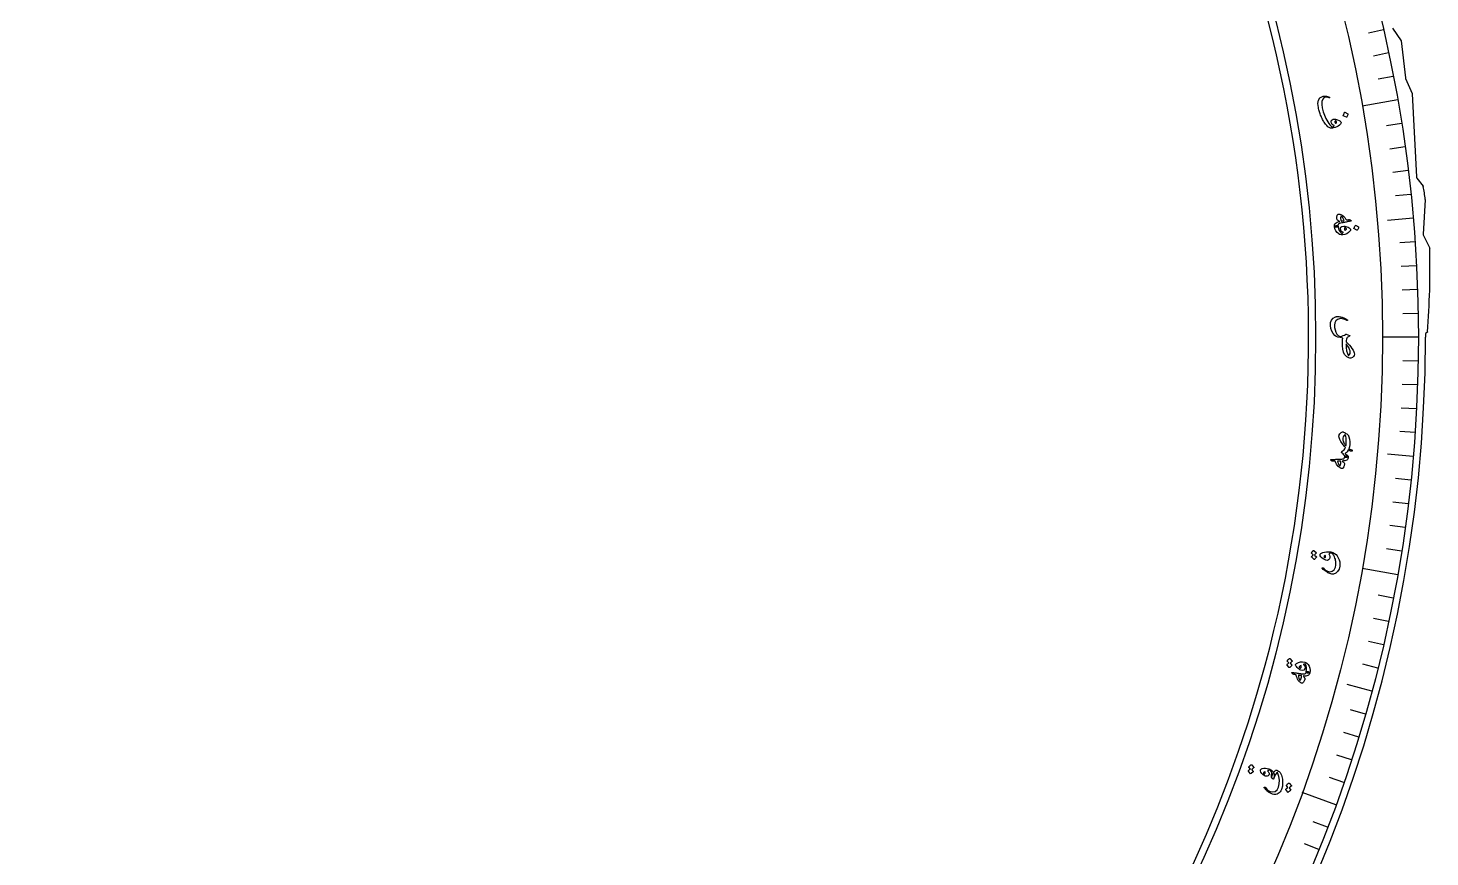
# Model space of a CAD drawing. Header units: millimetres. Extents: x -81 to 81, y -80 to 113.
# Drawn here: x -1.4 to 80.8, y -30.4 to 18.1 of the extents above; entities that cross this region are included whole.
import ezdxf

# ---------------------------------------------------------------- set-up
doc = ezdxf.new("R2010")
doc.units = ezdxf.units.MM
for name, color, linetype in [('CUT_INNER', 6, 'Continuous'), ('CUT_OUTER', 1, 'Continuous'), ('ENGRAVE', 7, 'Continuous'), ('ENGRAVE_FINE', 8, 'Continuous'), ('TEXT', 5, 'Continuous')]:
    doc.layers.add(name, color=color, linetype=linetype)

msp = doc.modelspace()

# ---------------------------------------------------------------- linework, layer by layer
at = {"layer": 'CUT_INNER'}
for centre, radius, start, end in [((0, -0.0002), 73.6574, 92.270063, 344.882979), ((0.0005, 0.0001), 73.657, 344.882642, 87.730351)]:
    msp.add_arc(centre, radius, start, end, dxfattribs=at)
at = {"layer": 'CUT_OUTER'}
for points in [[(78.5746, 18.1127), (79.0692, 17.3708), (79.071, 17.3678), (79.0715, 17.3644), (79.327, 15.1926)], [(79.3381, 15.151), (79.7162, 14.2692), (79.7174, 14.2662), (79.7177, 14.2629), (79.9735, 9.4005)], [(80.0034, 9.3184), (80.3618, 8.841), (80.3638, 8.838)], [(80.4925, 8.0629), (80.4925, 8.0586), (80.3665, 6.0351)], [(80.382, 5.9587), (80.7495, 5.2229), (80.751, 5.2196)], [(80.6222, 0.3084), (80.6194, 0.3063), (80.4993, 0.2264), (80.5, 0)]]:
    msp.add_lwpolyline(points, dxfattribs=at)
for centre, radius, start, end in [((79.476, 15.2102), 0.15, 186.708619, 203.210894), ((80.1233, 9.4084), 0.15, 183.011802, 216.898446), ((72.4004, 7.1174), 8.1472, 6.664224, 12.192394), ((80.5162, 6.0258), 0.15, 176.436162, 206.541247), ((30.5915, 4.0776), 50.1725, 355.691559, 1.304174), ((0, 0), 80.5, 180, 0)]:
    msp.add_arc(centre, radius, start, end, dxfattribs=at)
at = {"layer": 'ENGRAVE'}
for points in [[(78.8727, 13.9074), (76.7972, 13.5414)], [(79.7847, 6.9803), (78.2851, 6.8491)], [(80.0894, 0), (77.982, 0)], [(79.7847, -6.9803), (78.2851, -6.8491)], [(78.8727, -13.9074), (76.7972, -13.5414)], [(77.3605, -20.7287), (75.9064, -20.3391)], [(75.2595, -27.3922), (73.2791, -26.6714)]]:
    msp.add_lwpolyline(points, dxfattribs=at)
for radius in [80.0894, 77.982, 74.068]:
    msp.add_circle((0, 0), radius, dxfattribs=at)
at = {"layer": 'ENGRAVE_FINE'}
for points in [[(78.0368, 18.0162), (77.1567, 17.813)], [(78.3393, 16.6515), (77.4558, 16.4637)], [(78.618, 15.2818), (77.7314, 15.1094)], [(79.1034, 12.5288), (78.2113, 12.3875)], [(79.31, 11.1463), (78.4156, 11.0206)], [(79.4925, 9.7604), (78.596, 9.6504)], [(79.6507, 8.3716), (78.7524, 8.2772)], [(79.8944, 5.5868), (78.9933, 5.5238)], [(79.9797, 4.1916), (79.0777, 4.1443)], [(80.0407, 2.7951), (79.138, 2.7636)], [(80.0773, 1.3978), (79.1742, 1.382)], [(80.0773, -1.3978), (79.1742, -1.382)], [(80.0407, -2.7951), (79.138, -2.7636)], [(79.9797, -4.1916), (79.0777, -4.1443)], [(79.8944, -5.5868), (78.9933, -5.5238)], [(79.6507, -8.3716), (78.7524, -8.2772)], [(79.4925, -9.7604), (78.596, -9.6504)], [(79.31, -11.1463), (78.4156, -11.0206)], [(79.1034, -12.5288), (78.2113, -12.3875)], [(78.618, -15.2818), (77.7314, -15.1094)], [(78.3393, -16.6515), (77.4558, -16.4637)], [(78.0368, -18.0162), (77.1567, -17.813)], [(77.7105, -19.3754), (76.8341, -19.1569)], [(76.9869, -22.0756), (76.1187, -21.8267)], [(76.5899, -23.4159), (75.7262, -23.1518)], [(76.1696, -24.749), (75.3106, -24.4699)], [(75.7261, -26.0746), (74.8721, -25.7805)], [(74.7699, -28.7015), (73.9267, -28.3778)], [(74.2576, -30.002), (73.4202, -29.6637)]]:
    msp.add_lwpolyline(points, dxfattribs=at)
at = {"layer": 'TEXT'}
for points in [[(75.5439, 12.6177), (75.5546, 12.5736), (75.5449, 12.5263), (75.5148, 12.476), (75.4644, 12.4227), (75.3959, 12.3714), (75.3113, 12.3269), (75.2108, 12.2894), (75.0943, 12.2588), (75.0516, 12.2506), (75.0113, 12.247), (74.9733, 12.2481), (74.9377, 12.2538), (74.8639, 12.2825), (74.7899, 12.331), (74.7157, 12.3994), (74.6412, 12.4875), (74.605, 12.5381), (74.5699, 12.5907), (74.5361, 12.6454), (74.5034, 12.702), (74.4719, 12.7608), (74.4414, 12.8219), (74.4121, 12.8853), (74.384, 12.951), (74.3573, 13.0172), (74.3327, 13.0821), (74.3101, 13.1459), (74.2895, 13.2084), (74.2711, 13.2698), (74.2549, 13.3304), (74.2409, 13.3901), (74.2292, 13.4489), (74.2043, 13.6985), (74.2353, 13.8912), (74.3227, 14.0273), (74.4668, 14.1067), (74.5022, 14.115), (74.5432, 14.1206), (74.5899, 14.1236), (74.6423, 14.1239), (74.7007, 14.1193), (74.7586, 14.1086), (74.8159, 14.0917), (74.8726, 14.0686), (74.8794, 14.0648), (74.8846, 14.0599), (74.8883, 14.0538), (74.8905, 14.0466), (74.8909, 14.0394), (74.889, 14.0331), (74.885, 14.0279), (74.8788, 14.0237), (74.8715, 14.0209), (74.8646, 14.0199), (74.8579, 14.0207), (74.8514, 14.0232), (74.7226, 14.061), (74.6184, 14.0621), (74.5389, 14.0265), (74.484, 13.9544), (74.4397, 13.8099), (74.4294, 13.6375), (74.453, 13.4368), (74.5103, 13.2077), (74.543, 13.1085), (74.5805, 13.01), (74.6229, 12.9121), (74.6702, 12.8148), (74.7224, 12.7183), (74.7795, 12.6227), (74.8413, 12.5279), (74.9081, 12.4339), (74.9483, 12.3846), (74.9889, 12.349), (75.0297, 12.3271), (75.0708, 12.319), (75.0962, 12.3312), (75.1186, 12.3475), (75.1381, 12.3678), (75.1546, 12.3923), (75.1551, 12.395), (75.1531, 12.3978), (75.1485, 12.4008), (75.1413, 12.4039), (75.0846, 12.4274), (75.04, 12.4569), (75.0076, 12.4924), (74.9873, 12.5339), (74.9728, 12.6136), (74.9857, 12.6789), (75.0261, 12.7301), (75.0941, 12.7672), (75.1578, 12.7776), (75.2393, 12.7695), (75.3384, 12.7427), (75.4553, 12.6973), (75.4848, 12.6817), (75.5095, 12.6632), (75.5292, 12.6419), (75.5439, 12.6177)], [(75.9514, 13.0962), (75.9547, 13.0939), (75.957, 13.0902), (75.9584, 13.0852), (75.959, 13.0789), (75.949, 13.0321), (75.9347, 12.9872), (75.9161, 12.9442), (75.8931, 12.903), (75.8893, 12.8988), (75.8851, 12.8965), (75.8806, 12.8961), (75.8757, 12.8978), (75.689, 12.9747), (75.6843, 12.9779), (75.6825, 12.9828), (75.6835, 12.9893), (75.6874, 12.9975), (75.6908, 13.0046), (75.6957, 13.0157), (75.7022, 13.0308), (75.7103, 13.05), (75.72, 13.0735), (75.7311, 13.1016), (75.7438, 13.1343), (75.7578, 13.1716), (75.7604, 13.1767), (75.7633, 13.1795), (75.7666, 13.1801), (75.7704, 13.1785)], [(75.2349, 12.5409), (75.2463, 12.5343), (75.2567, 12.5336), (75.2661, 12.5388), (75.2745, 12.5498), (75.2923, 12.5918), (75.2925, 12.6263), (75.2752, 12.6532), (75.2402, 12.6726), (75.2303, 12.6742), (75.2218, 12.6735), (75.2149, 12.6705), (75.2095, 12.6651), (75.1951, 12.6306), (75.1945, 12.5984), (75.2078, 12.5685), (75.2349, 12.5409)], [(76.1369, 6.8456), (76.1522, 6.8335), (76.1548, 6.8232), (76.1448, 6.8147), (76.1223, 6.8078), (76.1085, 6.805), (76.0895, 6.8009), (76.0653, 6.7955), (76.0358, 6.7887), (76.0008, 6.7807), (75.9599, 6.7717), (75.9132, 6.7616), (75.8607, 6.7504), (75.809, 6.7393), (75.7628, 6.7295), (75.7219, 6.7208), (75.6865, 6.7134), (75.6566, 6.7071), (75.6324, 6.7021), (75.6139, 6.6982), (75.6011, 6.6956), (75.5204, 6.6769), (75.4583, 6.6548), (75.4149, 6.6292), (75.3902, 6.6003), (75.3814, 6.5806), (75.3765, 6.5574), (75.3755, 6.5306), (75.3786, 6.5001), (75.3772, 6.4818), (75.3696, 6.4672), (75.3557, 6.4563), (75.3355, 6.4491), (75.3109, 6.445), (75.2857, 6.4437), (75.26, 6.4452), (75.2338, 6.4494), (75.2112, 6.4558), (75.1942, 6.4634), (75.1827, 6.4724), (75.1767, 6.4827), (75.1722, 6.5412), (75.1785, 6.5924), (75.1955, 6.6365), (75.2233, 6.6734), (75.266, 6.7062), (75.3235, 6.7352), (75.3957, 6.7606), (75.4826, 6.7822), (75.4261, 6.809), (75.381, 6.8373), (75.3473, 6.8673), (75.3251, 6.8988), (75.3157, 6.9251), (75.3101, 6.9565), (75.3083, 6.9931), (75.3102, 7.0349), (75.316, 7.0792), (75.324, 7.1168), (75.3344, 7.1475), (75.3471, 7.1714), (75.3637, 7.1913), (75.3818, 7.2052), (75.4012, 7.213), (75.4221, 7.2147), (75.4487, 7.212), (75.4784, 7.2059), (75.5112, 7.1965), (75.5472, 7.1837), (75.5835, 7.169), (75.6126, 7.1559), (75.6345, 7.1444), (75.6491, 7.1345), (75.7104, 7.0774), (75.7689, 7.0142), (75.8244, 6.9451), (75.8771, 6.8699), (75.9198, 6.8767), (75.9568, 6.8822), (75.9879, 6.8863), (76.0132, 6.889), (76.0346, 6.8897), (76.054, 6.8876), (76.0714, 6.8828), (76.0868, 6.8752)], [(75.7417, 6.8417), (75.7064, 6.9207), (75.6657, 6.9866), (75.6197, 7.0395), (75.5684, 7.0793), (75.5616, 7.0817), (75.5558, 7.081), (75.5507, 7.0773), (75.5466, 7.0705), (75.5387, 7.0462), (75.5335, 7.0201), (75.5307, 6.9923), (75.5306, 6.9628), (75.533, 6.9315), (75.5379, 6.8985), (75.5454, 6.8637), (75.5554, 6.8272), (75.5577, 6.8216), (75.5615, 6.8159), (75.5667, 6.81), (75.5733, 6.8039), (75.5915, 6.8069), (75.6106, 6.8104), (75.6304, 6.8144), (75.6511, 6.8188), (75.6725, 6.8238), (75.6948, 6.8293), (75.7178, 6.8353), (75.7417, 6.8417)], [(76.1161, 6.3021), (76.1151, 6.2864), (76.1098, 6.2686), (76.1001, 6.2488), (76.0861, 6.2269), (75.9999, 6.1312), (75.8996, 6.0615), (75.7854, 6.0177), (75.6572, 5.9997), (75.5896, 6.0013), (75.5288, 6.0104), (75.4746, 6.0271), (75.4272, 6.0513), (75.3267, 6.134), (75.2515, 6.2333), (75.2015, 6.3496), (75.1767, 6.4827), (75.1788, 6.4965), (75.1874, 6.5089), (75.2027, 6.5199), (75.2246, 6.5296), (75.2369, 6.5335), (75.2495, 6.5365), (75.2624, 6.5385), (75.2757, 6.5396), (75.289, 6.54), (75.3017, 6.5399), (75.3139, 6.5394), (75.3256, 6.5383), (75.346, 6.5341), (75.3616, 6.5263), (75.3725, 6.5149), (75.3786, 6.5001), (75.4075, 6.3705), (75.4498, 6.2594), (75.5057, 6.1667), (75.5753, 6.0926), (75.6065, 6.0989), (75.6312, 6.1055), (75.6495, 6.1125), (75.6611, 6.1198), (75.6711, 6.1282), (75.6774, 6.1358), (75.6801, 6.1425), (75.6792, 6.1484), (75.6774, 6.1524), (75.6752, 6.1554), (75.6725, 6.1576), (75.6693, 6.1589), (75.6232, 6.1769), (75.5868, 6.2007), (75.5601, 6.2304), (75.543, 6.266), (75.5258, 6.3719), (75.5486, 6.4476), (75.6115, 6.4932), (75.7146, 6.5087), (75.7748, 6.5048), (75.838, 6.4921), (75.9042, 6.4706), (75.9735, 6.4402), (76.0336, 6.4069), (76.0774, 6.3728), (76.1049, 6.3379), (76.1161, 6.3021)], [(75.8676, 6.3564), (75.8594, 6.3782), (75.8412, 6.3944), (75.8131, 6.4049), (75.775, 6.4097), (75.7691, 6.4091), (75.7649, 6.4083), (75.7625, 6.4074), (75.7617, 6.4063), (75.7581, 6.3833), (75.7571, 6.3601), (75.7586, 6.3369), (75.7627, 6.3136), (75.7688, 6.2933), (75.7765, 6.2768), (75.7859, 6.2642), (75.7969, 6.2553), (75.8308, 6.2836), (75.8539, 6.3099), (75.8662, 6.3341), (75.8676, 6.3564)], [(76.5794, 6.4618), (76.5825, 6.4592), (76.5845, 6.4553), (76.5855, 6.4503), (76.5855, 6.444), (76.5715, 6.3983), (76.5534, 6.3549), (76.5311, 6.3138), (76.5046, 6.2749), (76.5004, 6.271), (76.4961, 6.269), (76.4915, 6.2691), (76.4869, 6.2711), (76.3075, 6.3636), (76.3031, 6.3672), (76.3017, 6.3722), (76.3033, 6.3786), (76.3079, 6.3864), (76.3118, 6.3931), (76.3177, 6.4038), (76.3255, 6.4182), (76.3353, 6.4366), (76.3469, 6.4591), (76.3605, 6.4861), (76.3759, 6.5175), (76.3931, 6.5534), (76.3961, 6.5582), (76.3993, 6.5607), (76.4027, 6.561), (76.4062, 6.559)], [(76.3342, -0.9808), (76.3216, -1.0597), (76.2838, -1.1262), (76.2208, -1.1804), (76.1326, -1.2223), (76.099, -1.2265), (76.0616, -1.2222), (76.0205, -1.2095), (75.9755, -1.1882), (75.9322, -1.1638), (75.8963, -1.1419), (75.8676, -1.1223), (75.8462, -1.1051), (75.7665, -1.0056), (75.7051, -0.8716), (75.6618, -0.7033), (75.6364, -0.5005), (75.6312, -0.3786), (75.6342, -0.262), (75.6455, -0.1508), (75.6651, -0.0449), (75.5, -0.0199), (75.3673, 0.0123), (75.267, 0.0516), (75.199, 0.0982), (75.0939, 0.22), (75.0153, 0.3584), (74.963, 0.5133), (74.937, 0.6849), (74.9437, 0.8658), (74.9947, 1.0109), (75.0901, 1.1204), (75.2301, 1.1944), (75.2519, 1.2009), (75.2747, 1.2063), (75.2984, 1.2105), (75.3232, 1.2137), (75.3489, 1.2155), (75.3753, 1.2157), (75.4024, 1.2142), (75.4302, 1.211), (75.4795, 1.2039), (75.5282, 1.1946), (75.5761, 1.183), (75.6234, 1.1692), (75.6699, 1.1532), (75.7154, 1.1352), (75.76, 1.1152), (75.8035, 1.0932), (75.8213, 1.0834), (75.8382, 1.0738), (75.8542, 1.0642), (75.8694, 1.0548), (75.8837, 1.0456), (75.8972, 1.0369), (75.9099, 1.0285), (75.9216, 1.0206), (75.9283, 1.0149), (75.9325, 1.0089), (75.9341, 1.0026), (75.9332, 0.9959), (75.9306, 0.9889), (75.9272, 0.9835), (75.9229, 0.9798), (75.9177, 0.9777), (75.9118, 0.9771), (75.9053, 0.9776), (75.8983, 0.9792), (75.8906, 0.9819), (75.8655, 0.998), (75.8379, 1.0133), (75.8077, 1.0276), (75.775, 1.0411), (75.6915, 1.0692), (75.6128, 1.086), (75.5391, 1.0917), (75.4704, 1.0862), (75.3403, 1.0425), (75.2463, 0.9652), (75.1884, 0.8541), (75.1664, 0.7093), (75.1742, 0.5697), (75.2017, 0.434), (75.249, 0.3023), (75.3159, 0.1743), (75.3437, 0.1357), (75.3774, 0.1023), (75.417, 0.0743), (75.4624, 0.0515), (75.4688, 0.0488), (75.4765, 0.0476), (75.4857, 0.0477), (75.4962, 0.0493), (75.597, 0.0691), (75.6853, 0.0949), (75.7612, 0.1266), (75.8248, 0.1642), (75.8364, 0.1717), (75.8467, 0.1761), (75.8555, 0.1774), (75.863, 0.1756), (76.0478, 0.1061), (76.0617, 0.0961), (76.0675, 0.0863), (76.0651, 0.0769), (76.0546, 0.0677), (75.9127, -0.0158), (75.8916, -0.0604), (75.8755, -0.1176), (75.8644, -0.1875), (75.8582, -0.2701), (75.9534, -0.3686), (76.0413, -0.4676), (76.1221, -0.5671), (76.1958, -0.667), (76.2569, -0.7626), (76.3004, -0.8468), (76.3261, -0.9196), (76.3342, -0.9808)], [(75.9995, -1.087), (76.0531, -1.0185), (76.0858, -0.9466), (76.0977, -0.8712), (76.0887, -0.7925), (76.0596, -0.707), (76.0111, -0.609), (75.943, -0.4986), (75.8555, -0.3759), (75.8534, -0.5983), (75.8765, -0.7909), (75.9252, -0.9537), (75.9995, -1.087)], [(75.4304, -5.7802), (75.4377, -5.7459), (75.4546, -5.7078), (75.481, -5.6658), (75.517, -5.6201), (75.5564, -5.5805), (75.5952, -5.5549), (75.6336, -5.5433), (75.6715, -5.5458), (75.709, -5.5581), (75.7505, -5.5765), (75.7962, -5.6007), (75.8458, -5.631), (75.8911, -5.6617), (75.9257, -5.6873), (75.9497, -5.708), (75.9631, -5.7236), (76.0205, -5.8393), (76.0576, -5.9702), (76.0744, -6.116), (76.0707, -6.2768), (76.0675, -6.3093), (76.0631, -6.3415), (76.0576, -6.3733), (76.051, -6.4047), (76.0435, -6.4356), (76.0351, -6.4658), (76.026, -6.4954), (76.016, -6.5244), (76.0358, -6.5368), (76.0722, -6.5537), (76.1252, -6.5752), (76.1947, -6.6012), (76.2081, -6.6078), (76.2153, -6.6178), (76.2162, -6.6313), (76.2109, -6.6482), (76.2015, -6.6622), (76.1897, -6.6714), (76.1755, -6.6759), (76.1588, -6.6756), (76.1386, -6.6699), (76.1175, -6.6634), (76.0957, -6.6559), (76.0731, -6.6476), (76.0499, -6.6382), (76.0263, -6.6276), (76.0022, -6.6158), (75.9776, -6.6029), (75.9461, -6.6561), (75.9112, -6.7027), (75.8729, -6.7427), (75.8312, -6.7761), (75.8175, -6.7858), (75.8075, -6.795), (75.8012, -6.8036), (75.7987, -6.8117), (75.8, -6.8187), (75.8053, -6.8259), (75.8145, -6.8336), (75.8276, -6.8416), (75.8933, -6.881), (75.939, -6.922), (75.9648, -6.9647), (75.9706, -7.009), (75.9685, -7.0147), (75.9633, -7.0203), (75.955, -7.0259), (75.9436, -7.0315), (75.9025, -7.0426), (75.8675, -7.0478), (75.8388, -7.0469), (75.8162, -7.0402), (75.7971, -7.0287), (75.7828, -7.0166), (75.7734, -7.0039), (75.7688, -6.9904), (75.7531, -6.9324), (75.722, -6.8779), (75.6757, -6.8269), (75.6139, -6.7793), (75.602, -6.7693), (75.5938, -6.7577), (75.5895, -6.7445), (75.589, -6.7296), (75.5925, -6.7138), (75.6001, -6.7001), (75.6117, -6.6884), (75.6274, -6.6787), (75.6832, -6.6415), (75.7322, -6.5917), (75.7743, -6.5294), (75.8096, -6.4546), (75.7616, -6.4012), (75.7168, -6.3494), (75.6752, -6.299), (75.6369, -6.25), (75.5425, -6.1098), (75.4766, -5.9849), (75.4392, -5.8751), (75.4304, -5.7802)], [(75.7792, -5.7074), (75.7239, -5.7697), (75.6846, -5.837), (75.6612, -5.9094), (75.6537, -5.987), (75.6589, -6.023), (75.6727, -6.0676), (75.6951, -6.1209), (75.7261, -6.1827), (75.7432, -6.2145), (75.7595, -6.2437), (75.7748, -6.2703), (75.7892, -6.2943), (75.8028, -6.3157), (75.8157, -6.3345), (75.8281, -6.3506), (75.8398, -6.3642), (75.8529, -6.2931), (75.8612, -6.2085), (75.8645, -6.1105), (75.8628, -5.9991), (75.8558, -5.8916), (75.8432, -5.8079), (75.8251, -5.7478), (75.8014, -5.7114), (75.7962, -5.7058), (75.7908, -5.7032), (75.7851, -5.7038), (75.7792, -5.7074)], [(74.9607, -7.1919), (74.9479, -7.1774), (74.9472, -7.167), (74.9586, -7.1605), (74.982, -7.158), (74.996, -7.1578), (75.0154, -7.1572), (75.0402, -7.1564), (75.0705, -7.1552), (75.1064, -7.1538), (75.1482, -7.1525), (75.1959, -7.1511), (75.2496, -7.1497), (75.3024, -7.1483), (75.3497, -7.1471), (75.3914, -7.1461), (75.4276, -7.1452), (75.4581, -7.1445), (75.4828, -7.1439), (75.5018, -7.1435), (75.5149, -7.1433), (75.5976, -7.1395), (75.6626, -7.1289), (75.7099, -7.1116), (75.7395, -7.0874), (75.7517, -7.0696), (75.7607, -7.0475), (75.7664, -7.0211), (75.7688, -6.9904), (75.7734, -6.9726), (75.7835, -6.9595), (75.7991, -6.9511), (75.8202, -6.9475), (75.8452, -6.9478), (75.8702, -6.951), (75.8953, -6.9569), (75.9203, -6.9658), (75.9414, -6.9761), (75.9568, -6.9867), (75.9665, -6.9977), (75.9706, -7.009), (75.9646, -7.068), (75.9492, -7.1179), (75.9244, -7.1586), (75.8903, -7.1902), (75.8423, -7.2148), (75.7805, -7.2331), (75.7049, -7.2448), (75.6155, -7.2502), (75.6661, -7.287), (75.7051, -7.3234), (75.7326, -7.3592), (75.7485, -7.3945), (75.7528, -7.4223), (75.7523, -7.4544), (75.7471, -7.4909), (75.7373, -7.5318), (75.7231, -7.5745), (75.708, -7.61), (75.6918, -7.6383), (75.6747, -7.6594), (75.6545, -7.6758), (75.6341, -7.6859), (75.6135, -7.6898), (75.5927, -7.6874), (75.5671, -7.6795), (75.5392, -7.6678), (75.5088, -7.6521), (75.476, -7.6325), (75.4433, -7.6111), (75.4173, -7.5927), (75.398, -7.5772), (75.3856, -7.5646), (75.3363, -7.497), (75.2909, -7.4243), (75.2494, -7.3463), (75.2116, -7.2632), (75.1683, -7.262), (75.131, -7.2605), (75.0997, -7.2588), (75.0743, -7.2567), (75.0531, -7.2534), (75.0344, -7.2478), (75.0182, -7.2399), (75.0045, -7.2298)], [(75.3498, -7.2608), (75.3699, -7.3445), (75.3974, -7.4167), (75.4326, -7.4772), (75.4754, -7.5261), (75.4815, -7.5297), (75.4874, -7.5302), (75.4931, -7.5275), (75.4985, -7.5216), (75.5108, -7.4993), (75.5209, -7.4747), (75.5289, -7.4479), (75.5347, -7.4189), (75.5382, -7.3877), (75.5396, -7.3543), (75.5387, -7.3187), (75.5356, -7.281), (75.5344, -7.275), (75.5317, -7.2687), (75.5277, -7.262), (75.5223, -7.2548), (75.5038, -7.2544), (75.4845, -7.2543), (75.4642, -7.2545), (75.4431, -7.2551), (75.4211, -7.256), (75.3982, -7.2573), (75.3745, -7.2589), (75.3498, -7.2608)], [(73.8265, -12.6464), (73.8242, -12.6432), (73.8232, -12.639), (73.8235, -12.634), (73.8251, -12.6281), (73.837, -12.6079), (73.8496, -12.5886), (73.8628, -12.57), (73.8768, -12.5523), (73.8917, -12.5353), (73.9076, -12.5189), (73.9246, -12.5031), (73.9426, -12.4879), (73.9477, -12.4852), (73.9528, -12.4845), (73.9579, -12.4858), (73.9629, -12.4891), (74.1137, -12.6231), (74.1155, -12.6264), (74.1147, -12.6307), (74.1116, -12.6359), (74.1059, -12.6422), (74.101, -12.6463), (74.0941, -12.6532), (74.0851, -12.6628), (74.074, -12.6752), (74.0608, -12.6904), (74.0451, -12.7087), (74.0271, -12.7299), (74.0068, -12.7541), (74.1232, -12.8603), (74.1266, -12.8648), (74.1267, -12.8699), (74.1236, -12.8756), (74.1172, -12.8819), (74.1117, -12.8873), (74.1033, -12.8959), (74.0921, -12.9077), (74.0781, -12.9226), (74.0612, -12.941), (74.0413, -12.9632), (74.0185, -12.989), (73.9927, -13.0186), (73.9888, -13.0215), (73.9852, -13.0224), (73.9819, -13.0214), (73.979, -13.0185), (73.836, -12.8826), (73.8337, -12.8794), (73.8327, -12.8753), (73.833, -12.8703), (73.8346, -12.8643), (73.8438, -12.847), (73.8539, -12.8305), (73.8649, -12.8146), (73.8767, -12.7994), (73.8893, -12.7849), (73.9025, -12.7711), (73.9162, -12.758), (73.9306, -12.7455)], [(74.3258, -12.7319), (74.3334, -12.7119), (74.3493, -12.6916), (74.3735, -12.6711), (74.406, -12.6502), (74.491, -12.6104), (74.5888, -12.5822), (74.6994, -12.5659), (74.8229, -12.5612), (74.8867, -12.5645), (74.9504, -12.5735), (75.014, -12.5882), (75.0775, -12.6085), (75.1778, -12.6589), (75.2643, -12.726), (75.3372, -12.8099), (75.3962, -12.9106), (75.4466, -13.0387), (75.4777, -13.1627), (75.4897, -13.2827), (75.4825, -13.3985), (75.4363, -13.5835), (75.3577, -13.7238), (75.247, -13.8193), (75.1043, -13.87), (75.0583, -13.8733), (75.0099, -13.8698), (74.959, -13.8595), (74.9056, -13.8425), (74.8478, -13.8203), (74.7907, -13.7937), (74.7342, -13.7627), (74.6785, -13.7272), (74.6233, -13.6877), (74.5686, -13.6447), (74.5144, -13.598), (74.4606, -13.5479), (74.4552, -13.541), (74.4522, -13.5344), (74.4518, -13.5279), (74.454, -13.5215), (74.4578, -13.515), (74.4618, -13.5099), (74.4662, -13.5062), (74.4709, -13.5041), (74.4772, -13.5029), (74.484, -13.5042), (74.4912, -13.5078), (74.4989, -13.5137), (74.5899, -13.5974), (74.6751, -13.6613), (74.7544, -13.7053), (74.828, -13.7294), (74.8994, -13.7365), (74.9678, -13.7286), (75.0332, -13.7058), (75.0955, -13.668), (75.1519, -13.6137), (75.1965, -13.5435), (75.2292, -13.4572), (75.2502, -13.355), (75.2564, -13.2841), (75.2569, -13.2131), (75.2516, -13.1422), (75.2405, -13.0714), (75.2235, -13.0006), (75.2004, -12.9302), (75.1712, -12.8601), (75.1358, -12.7903), (75.1011, -12.7348), (75.0651, -12.6924), (75.0277, -12.6629), (74.989, -12.6463), (74.9499, -12.6407), (74.9117, -12.6441), (74.8742, -12.6565), (74.8375, -12.6779), (74.885, -12.7563), (74.9083, -12.8322), (74.9074, -12.9055), (74.8823, -12.9759), (74.8271, -13.0421), (74.753, -13.0689), (74.6601, -13.0564), (74.5483, -13.0046), (74.4426, -12.934), (74.3703, -12.865), (74.3314, -12.7977), (74.3258, -12.7319)], [(74.6317, -12.7729), (74.6046, -12.7916), (74.5842, -12.8103), (74.5707, -12.8291), (74.564, -12.8479), (74.5641, -12.8648), (74.5701, -12.8825), (74.5819, -12.9009), (74.5996, -12.9201), (74.6161, -12.9071), (74.6296, -12.8917), (74.6401, -12.8737), (74.6477, -12.8532), (74.6501, -12.8333), (74.6482, -12.8133), (74.6421, -12.7932), (74.6317, -12.7729)], [(72.405, -18.9663), (72.4029, -18.9629), (72.4023, -18.9587), (72.403, -18.9537), (72.4051, -18.948), (72.4187, -18.9289), (72.4329, -18.9107), (72.4477, -18.8934), (72.4632, -18.877), (72.4795, -18.8614), (72.4967, -18.8464), (72.515, -18.8322), (72.5342, -18.8186), (72.5396, -18.8164), (72.5447, -18.8161), (72.5497, -18.8178), (72.5544, -18.8215), (72.6931, -18.968), (72.6945, -18.9714), (72.6934, -18.9756), (72.6898, -18.9806), (72.6836, -18.9863), (72.6784, -18.99), (72.6709, -18.9962), (72.6611, -19.005), (72.649, -19.0164), (72.6345, -19.0304), (72.6174, -19.0473), (72.5976, -19.0668), (72.5752, -19.0891), (72.6821, -19.2049), (72.685, -19.2097), (72.6847, -19.2148), (72.6811, -19.2202), (72.6742, -19.2259), (72.6682, -19.2308), (72.6592, -19.2386), (72.647, -19.2494), (72.6317, -19.2631), (72.6133, -19.28), (72.5916, -19.3003), (72.5666, -19.3241), (72.5384, -19.3513), (72.5342, -19.3538), (72.5306, -19.3544), (72.5274, -19.3531), (72.5248, -19.3499), (72.394, -19.2023), (72.3919, -19.1989), (72.3913, -19.1947), (72.3921, -19.1898), (72.3942, -19.184), (72.4048, -19.1676), (72.4163, -19.1519), (72.4286, -19.1371), (72.4417, -19.123), (72.4555, -19.1097), (72.4698, -19.0971), (72.4847, -19.0852), (72.5001, -19.074)], [(72.6919, -19.6651), (72.6817, -19.6488), (72.6828, -19.6383), (72.6951, -19.6339), (72.7186, -19.6353), (72.7324, -19.6374), (72.7517, -19.6402), (72.7763, -19.6435), (72.8063, -19.6474), (72.8419, -19.6521), (72.8833, -19.6577), (72.9306, -19.6644), (72.9838, -19.6721), (73.0361, -19.6795), (73.0829, -19.6863), (73.1242, -19.6922), (73.16, -19.6974), (73.1902, -19.7019), (73.2147, -19.7055), (73.2334, -19.7082), (73.2464, -19.7102), (73.3286, -19.7204), (73.3944, -19.7208), (73.444, -19.7117), (73.4771, -19.6928), (73.4922, -19.6773), (73.5048, -19.657), (73.5148, -19.6319), (73.5224, -19.6021), (73.5299, -19.5853), (73.5421, -19.574), (73.5589, -19.5684), (73.5803, -19.5684), (73.6048, -19.5729), (73.629, -19.5802), (73.6526, -19.5903), (73.6758, -19.6032), (73.6949, -19.6169), (73.7083, -19.63), (73.7161, -19.6425), (73.7182, -19.6543), (73.7023, -19.7114), (73.6788, -19.758), (73.6475, -19.794), (73.6087, -19.8194), (73.5572, -19.8357), (73.4932, -19.8433), (73.4167, -19.8422), (73.3276, -19.8324), (73.3713, -19.8773), (73.4037, -19.9196), (73.4248, -19.9596), (73.4346, -19.997), (73.4341, -20.0251), (73.4282, -20.0568), (73.417, -20.0919), (73.4004, -20.1305), (73.3793, -20.1703), (73.3584, -20.2027), (73.3378, -20.2279), (73.3174, -20.2458), (73.2947, -20.2586), (73.2729, -20.2651), (73.2519, -20.2655), (73.2318, -20.2596), (73.2079, -20.2476), (73.1824, -20.2313), (73.1551, -20.2108), (73.126, -20.186), (73.0973, -20.1594), (73.0747, -20.1368), (73.0584, -20.1183), (73.0482, -20.1039), (73.011, -20.029), (72.9785, -19.9496), (72.9506, -19.8658), (72.9273, -19.7776), (72.8848, -19.7691), (72.8483, -19.7614), (72.8177, -19.7544), (72.793, -19.7481), (72.7727, -19.7413), (72.7552, -19.7326), (72.7406, -19.7222), (72.7287, -19.7098)], [(72.8942, -19.1684), (72.9003, -19.1541), (72.9112, -19.1394), (72.9268, -19.1241), (72.9473, -19.1083), (73.06, -19.0474), (73.1775, -19.015), (73.2998, -19.0112), (73.4267, -19.0362), (73.4901, -19.0597), (73.5446, -19.0883), (73.5903, -19.1218), (73.6271, -19.1604), (73.6946, -19.2721), (73.7324, -19.3918), (73.7402, -19.5192), (73.7182, -19.6543), (73.7115, -19.6667), (73.6991, -19.6756), (73.6809, -19.6808), (73.657, -19.6825), (73.6442, -19.682), (73.6313, -19.6806), (73.6184, -19.6781), (73.6055, -19.6746), (73.593, -19.6704), (73.581, -19.666), (73.5698, -19.6613), (73.5592, -19.6563), (73.5414, -19.6453), (73.5294, -19.6326), (73.523, -19.6182), (73.5224, -19.6021), (73.5392, -19.4696), (73.5367, -19.3502), (73.5148, -19.2439), (73.4737, -19.1508), (73.4421, -19.1464), (73.4166, -19.1446), (73.3971, -19.1452), (73.3836, -19.1482), (73.3715, -19.1529), (73.3631, -19.158), (73.3583, -19.1634), (73.3572, -19.1692), (73.3575, -19.1735), (73.3586, -19.1771), (73.3605, -19.1801), (73.3631, -19.1824), (73.4006, -19.2146), (73.427, -19.2492), (73.4424, -19.2861), (73.4466, -19.3253), (73.4273, -19.4311), (73.3803, -19.4948), (73.3056, -19.5165), (73.2034, -19.4961), (73.1481, -19.4721), (73.0929, -19.4388), (73.0378, -19.3963), (72.9828, -19.3446), (72.9372, -19.2935), (72.9073, -19.2471), (72.893, -19.2054), (72.8942, -19.1684)], [(73.1105, -19.3019), (73.111, -19.325), (73.1227, -19.3463), (73.1457, -19.3656), (73.1799, -19.3829), (73.1857, -19.3843), (73.1899, -19.385), (73.1925, -19.3849), (73.1936, -19.3842), (73.2046, -19.3638), (73.2134, -19.3424), (73.2197, -19.3201), (73.2236, -19.2969), (73.2247, -19.2758), (73.2229, -19.2578), (73.2182, -19.2427), (73.2107, -19.2308), (73.1694, -19.246), (73.1389, -19.2629), (73.1192, -19.2815), (73.1105, -19.3019)], [(73.064, -19.7983), (73.0696, -19.8843), (73.0847, -19.96), (73.1092, -20.0256), (73.1432, -20.081), (73.1487, -20.0856), (73.1544, -20.087), (73.1604, -20.0853), (73.1667, -20.0804), (73.1826, -20.0604), (73.1968, -20.0379), (73.2091, -20.0128), (73.2196, -19.9852), (73.2284, -19.955), (73.2353, -19.9224), (73.2404, -19.8871), (73.2437, -19.8494), (73.2435, -19.8433), (73.2419, -19.8367), (73.2391, -19.8293), (73.235, -19.8214), (73.2169, -19.8178), (73.1978, -19.8145), (73.1778, -19.8113), (73.1569, -19.8084), (73.135, -19.8056), (73.1123, -19.803), (73.0886, -19.8006), (73.064, -19.7983)], [(70.1595, -25.1747), (70.1578, -25.1711), (70.1575, -25.1669), (70.1587, -25.162), (70.1612, -25.1565), (70.1764, -25.1388), (70.1921, -25.122), (70.2084, -25.1062), (70.2252, -25.0913), (70.2428, -25.0772), (70.2613, -25.0639), (70.2807, -25.0514), (70.301, -25.0396), (70.3066, -25.0379), (70.3117, -25.0381), (70.3165, -25.0403), (70.3209, -25.0443), (70.4462, -25.2021), (70.4474, -25.2056), (70.4459, -25.2096), (70.4419, -25.2142), (70.4353, -25.2194), (70.4297, -25.2225), (70.4217, -25.2281), (70.4112, -25.2359), (70.3982, -25.2462), (70.3825, -25.2588), (70.364, -25.274), (70.3426, -25.2916), (70.3184, -25.3118), (70.4147, -25.4362), (70.4172, -25.4412), (70.4165, -25.4463), (70.4124, -25.4513), (70.405, -25.4563), (70.3987, -25.4607), (70.389, -25.4676), (70.3759, -25.4772), (70.3595, -25.4894), (70.3397, -25.5045), (70.3163, -25.5228), (70.2894, -25.5441), (70.2589, -25.5686), (70.2546, -25.5707), (70.2509, -25.571), (70.2478, -25.5695), (70.2455, -25.5661), (70.1281, -25.4079), (70.1263, -25.4044), (70.1261, -25.4002), (70.1272, -25.3953), (70.1298, -25.3898), (70.1419, -25.3744), (70.1547, -25.3599), (70.1682, -25.3463), (70.1825, -25.3335), (70.1974, -25.3215), (70.2127, -25.3102), (70.2286, -25.2998), (70.2448, -25.29)], [(70.9444, -25.2664), (71.0424, -25.2465), (71.1398, -25.2427), (71.2366, -25.2548), (71.3327, -25.2831), (71.3537, -25.2909), (71.3742, -25.2993), (71.3941, -25.3082), (71.4136, -25.3177), (71.4324, -25.3278), (71.4505, -25.3383), (71.4678, -25.3493), (71.4843, -25.3607), (71.584, -25.4569), (71.6375, -25.5749), (71.6449, -25.7147), (71.6059, -25.8761), (71.6016, -25.8835), (71.5955, -25.8867), (71.5876, -25.8857), (71.578, -25.8804), (71.5561, -25.8635), (71.5325, -25.8424), (71.5071, -25.817), (71.4799, -25.7874), (71.4756, -25.7817), (71.4729, -25.7753), (71.472, -25.7684), (71.4728, -25.7609), (71.4914, -25.6361), (71.4932, -25.5324), (71.478, -25.4496), (71.4461, -25.3877), (71.4295, -25.3726), (71.4076, -25.3633), (71.3803, -25.3599), (71.3476, -25.3623), (71.331, -25.3647), (71.3161, -25.3678), (71.3029, -25.3714), (71.2915, -25.3757), (71.2813, -25.3804), (71.2721, -25.3855), (71.2639, -25.3909), (71.2565, -25.3966), (71.2891, -25.4335), (71.3135, -25.4682), (71.3297, -25.5005), (71.3378, -25.5306), (71.3383, -25.5954), (71.3195, -25.6465), (71.2814, -25.6837), (71.2241, -25.7071), (71.1681, -25.7121), (71.1105, -25.7001), (71.0513, -25.6711), (70.9904, -25.6251), (70.9085, -25.5441), (70.8552, -25.4706), (70.8306, -25.4045), (70.8348, -25.3458), (70.8479, -25.3209), (70.8705, -25.2993), (70.9027, -25.2812), (70.9444, -25.2664)], [(71.0099, -25.5179), (71.0079, -25.5308), (71.0103, -25.5466), (71.0171, -25.5651), (71.0283, -25.5864), (71.0355, -25.5934), (71.0446, -25.5958), (71.0558, -25.5936), (71.0689, -25.5867), (71.0966, -25.5618), (71.1114, -25.5317), (71.113, -25.4963), (71.1016, -25.4556), (71.0985, -25.4509), (71.0946, -25.4483), (71.09, -25.4479), (71.0846, -25.4495), (71.0562, -25.4676), (71.0342, -25.485), (71.0188, -25.5017), (71.0099, -25.5179)], [(71.4898, -25.7934), (71.4982, -25.7613), (71.5075, -25.7291), (71.5179, -25.6965), (71.5292, -25.6638), (71.5416, -25.6309), (71.5551, -25.5982), (71.5698, -25.5655), (71.5855, -25.533), (71.618, -25.4735), (71.6519, -25.4255), (71.6873, -25.3892), (71.7243, -25.3644), (71.7461, -25.357), (71.7707, -25.3563), (71.798, -25.3622), (71.8281, -25.3747), (71.8885, -25.4081), (71.9365, -25.4395), (71.9721, -25.4689), (71.9952, -25.4963), (72.0134, -25.5271), (72.0307, -25.563), (72.0471, -25.604), (72.0625, -25.6501), (72.1174, -25.8807), (72.1354, -26.0983), (72.1167, -26.3027), (72.0613, -26.4937), (72.025, -26.5674), (71.9815, -26.6305), (71.9307, -26.683), (71.8726, -26.7249), (71.8099, -26.7554), (71.7451, -26.7738), (71.6781, -26.7802), (71.609, -26.7745), (71.5377, -26.7572), (71.4639, -26.7287), (71.3877, -26.689), (71.3091, -26.6382), (71.2694, -26.6092), (71.2323, -26.5791), (71.1978, -26.5482), (71.166, -26.5162), (71.1365, -26.4835), (71.1091, -26.4503), (71.0839, -26.4165), (71.0608, -26.3822), (71.0559, -26.3701), (71.0552, -26.3603), (71.0586, -26.3531), (71.0663, -26.3483), (71.0771, -26.3458), (71.0871, -26.347), (71.0964, -26.3518), (71.105, -26.3602), (71.1797, -26.4514), (71.2551, -26.5235), (71.3314, -26.5765), (71.4084, -26.6102), (71.5669, -26.6335), (71.6996, -26.5976), (71.8064, -26.5022), (71.8872, -26.3473), (71.9353, -26.1548), (71.9435, -25.9486), (71.9118, -25.7291), (71.8399, -25.4965), (71.8374, -25.493), (71.834, -25.4914), (71.8296, -25.4915), (71.8243, -25.4933), (71.7756, -25.533), (71.7227, -25.6108), (71.6657, -25.7265), (71.6044, -25.8803), (71.6005, -25.8877), (71.5959, -25.8905), (71.5905, -25.8888), (71.5844, -25.8827)], [(72.3601, -26.2531), (72.3585, -26.2494), (72.3582, -26.2451), (72.3595, -26.2401), (72.3621, -26.2344), (72.3776, -26.2161), (72.3936, -26.1987), (72.4102, -26.1823), (72.4273, -26.1668), (72.4451, -26.1522), (72.4639, -26.1384), (72.4835, -26.1254), (72.5041, -26.1131), (72.5097, -26.1113), (72.5148, -26.1115), (72.5196, -26.1137), (72.5239, -26.1178), (72.6476, -26.2793), (72.6486, -26.2829), (72.6471, -26.2871), (72.643, -26.2919), (72.6363, -26.2972), (72.6307, -26.3005), (72.6226, -26.3062), (72.6119, -26.3144), (72.5987, -26.325), (72.5828, -26.3381), (72.564, -26.3538), (72.5423, -26.3722), (72.5177, -26.3931), (72.6126, -26.5204), (72.6151, -26.5255), (72.6142, -26.5307), (72.6101, -26.5359), (72.6027, -26.5411), (72.5962, -26.5457), (72.5864, -26.5529), (72.5731, -26.5629), (72.5565, -26.5755), (72.5364, -26.5912), (72.5126, -26.6101), (72.4853, -26.6323), (72.4544, -26.6577), (72.45, -26.6599), (72.4463, -26.6602), (72.4433, -26.6586), (72.4409, -26.6552), (72.3253, -26.4933), (72.3236, -26.4896), (72.3234, -26.4853), (72.3247, -26.4803), (72.3273, -26.4746), (72.3397, -26.4587), (72.3527, -26.4437), (72.3665, -26.4296), (72.381, -26.4163), (72.3961, -26.4039), (72.4117, -26.3922), (72.4277, -26.3813), (72.4442, -26.3712)]]:
    msp.add_lwpolyline(points, close=True, dxfattribs=at)

doc.saveas('drawing.dxf')
